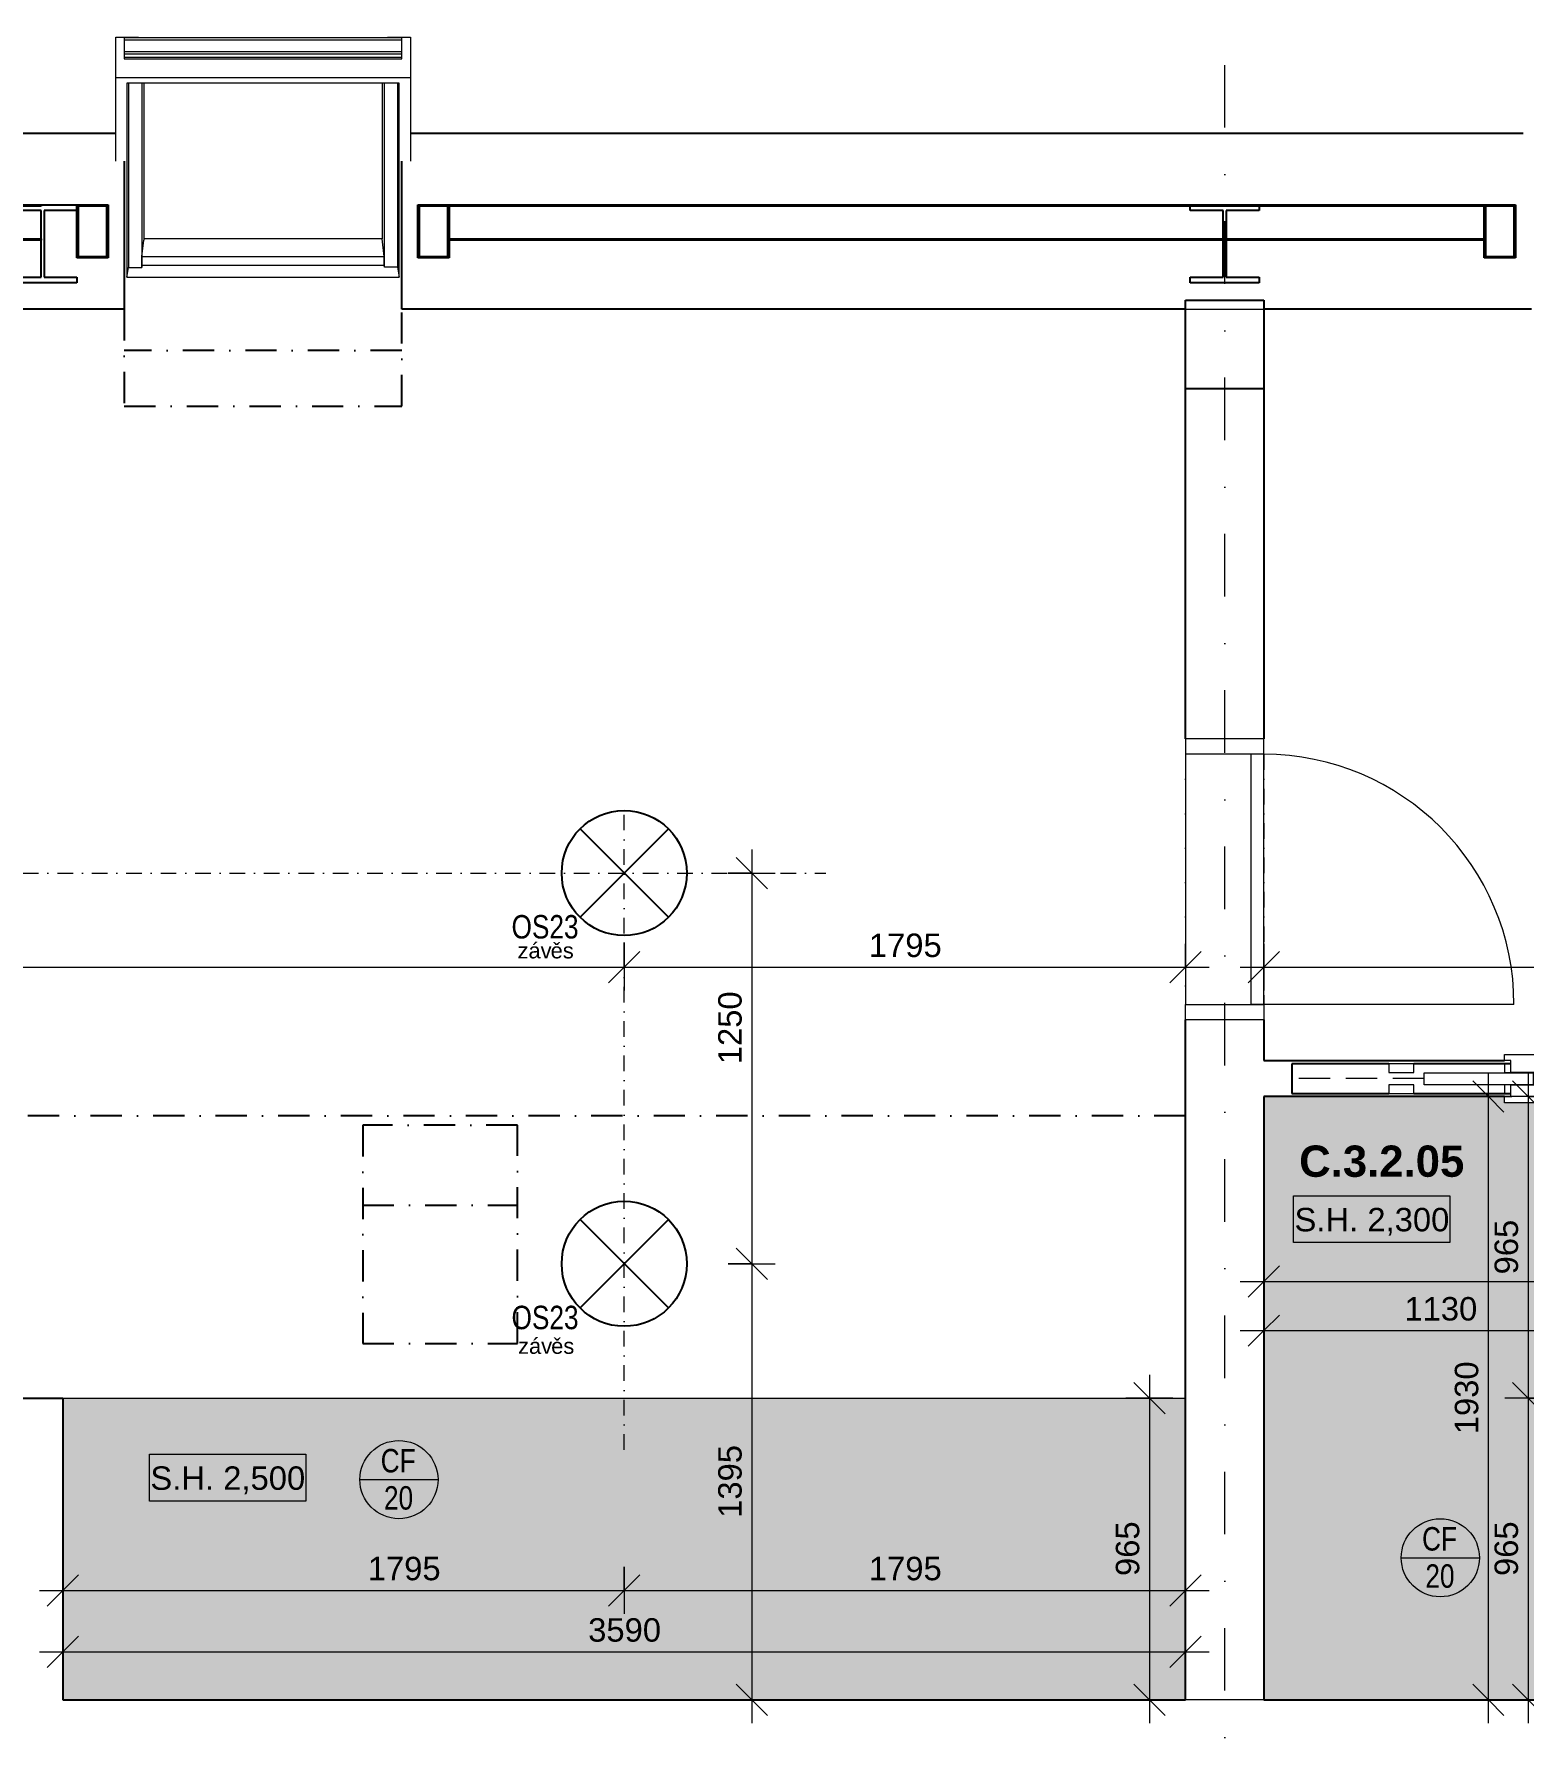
# Model space of a CAD drawing. Header units: millimetres. Extents: x -48393 to -1543, y -7799 to 13735.
# Drawn here: x -32542 to -27781, y 673 to 6103 of the extents above; entities that cross this region are included whole.
import ezdxf

# ---------------------------------------------------------------- set-up
doc = ezdxf.new("R2010")
doc.units = ezdxf.units.MM
for name, pattern in [('ABMV_DashDot_2_2mm-S0_6mm', [110, 50, -30, 0, -30]), ('HA_Dash_3mm-S1mm', [150, 100, -50]), ('HA_DashDot_10mm-S3mm', [500, 200, -150, 0, -150]), ('HA_DashDot_2_2mm-S0_6mm', [110, 50, -30, 0, -30]), ('HA_DashDot_4mm-S1mm', [200, 100, -50, 0, -50])]:
    doc.linetypes.add(name, pattern=pattern)
for name, color, linetype, lineweight in [('A-____-____-DIMS', 9, 'Continuous', 5), ('A-____-____-DIMS-50', 9, 'Continuous', 5), ('A-AREA-____-IDEN', 9, 'Continuous', 9), ('A-CLNG-____-IDEN', 9, 'Continuous', 9), ('A-CLNG-____-OTLN', 9, 'Continuous', 9), ('A-CLNG-____-PATT', 9, 'Continuous', 9), ('A-DETL-____-OTLN', 9, 'Continuous', 25), ('A-DOOR-____-MCUT', 9, 'HA_DashDot_2_2mm-S0_6mm', 9), ('A-DOOR-____-OTLN', 9, 'Continuous', 9), ('A-DOOR-FRAM-OTLN', 9, 'Continuous', 9), ('A-FLOR-____-MCUT', 9, 'Continuous', 25), ('A-FLOR-____-OTLN', 9, 'Continuous', 9), ('A-FLOR-____-OVHD', 9, 'HA_DashDot_4mm-S1mm', 25), ('A-GENM-____-HDLN', 9, 'HA_Dash_3mm-S1mm', 9), ('A-GENM-____-MCUT', 9, 'HA_Dash_3mm-S1mm', 25), ('A-GENM-____-OTLN', 9, 'Continuous', 9), ('A-GLAZ-____-OTLN', 9, 'Continuous', 5), ('A-ROOF-____-MCUT', 9, 'Continuous', 25), ('E-LITE-EQPM-IDEN', 9, 'Continuous', 9), ('E-LITE-EQPM-OTLN', 9, 'Continuous', 9), ('G-____-____-DIMS', 9, 'Continuous', 5), ('G-____-____-TEXT', 9, 'Continuous', 5), ('I-WALL-____-MCUT', 9, 'Continuous', 25), ('I-WALL-____-OTLN', 9, 'Continuous', 9), ('S-GRID-____-OTLN', 9, 'Continuous', 5)]:
    doc.layers.add(name, color=color, linetype=linetype, lineweight=lineweight)
doc.styles.add('Arial_1', font='arial.ttf', dxfattribs={"height": 75})
doc.styles.add('Arial_2', font='arial.ttf', dxfattribs={"width": 0.8, "height": 75})
doc.styles.add('Arial_3', font='arial.ttf', dxfattribs={"height": 50})
doc.styles.add('Arial_B', font='arialbd.ttf', dxfattribs={"height": 100})
doc.dimstyles.new('Inner_Dimensions', dxfattribs={"dimscale": 304.8, "dimtxt": 76.519455, "dimasz": 0.328084, "dimexe": 0.246063, "dimexo": 0.0625, "dimgap": 0.032808, "dimtad": 1, "dimdec": 0, "dimzin": 0, "dimdsep": 46, "dimtxsty": 'Arial_1', "dimblk1": 'OBLIQUE', "dimblk2": 'OBLIQUE', "dimsah": 1, "dimcen": 0.09, "dimdle": 0.246063, "dimazin": 0, "dimtfac": 1, "dimtdec": 4, "dimtix": 1, "dimtmove": 0, "dimatfit": 3, "dimfxl": 0.246063, "dimfxlon": 1, "dimtvp": 1, "dimtolj": 1, "dimtzin": 0, "dimlwd": 9, "dimlwe": 9, "dimarcsym": 2})
doc.dimstyles.new('Inner_Dimensions_1', dxfattribs={"dimscale": 304.8, "dimtxt": 76.519455, "dimasz": 0.328084, "dimexe": 0.246063, "dimexo": 0.0625, "dimgap": 0.032808, "dimtad": 1, "dimdec": 0, "dimzin": 0, "dimdsep": 46, "dimtxsty": 'Arial_1', "dimblk1": 'OBLIQUE', "dimblk2": 'OBLIQUE', "dimsah": 1, "dimcen": 0.09, "dimdle": 0.246063, "dimazin": 0, "dimtfac": 1, "dimtdec": 4, "dimtix": 1, "dimtmove": 2, "dimatfit": 3, "dimfxl": 0.246063, "dimfxlon": 1, "dimtvp": 1, "dimtolj": 1, "dimtzin": 0, "dimlwd": 9, "dimlwe": 9, "dimarcsym": 2})

# ---------------------------------------------------------------- blocks, each defined once
blk = doc.blocks.new('BD Libus_IFC_ifc-1-DPS_3NP-C')
at = {"layer": 'A-GENM-____-MCUT', "color": 7, "linetype": 'Continuous'}
for p, q in [((-33164.9, 5556.1), (-32519.7, 5556.1)), ((-32519.7, 5551.5), (-33164.9, 5551.5)), ((-32624.9, 5556), (-32404.9, 5556)), ((-32519.7, 5556.1), (-32519.7, 5551.5)), ((-32404.9, 5386.1), (-32404.9, 5556)), ((-32404.9, 5556), (-32304.9, 5556)), ((-32404.9, 5556), (-32404.9, 5537.9)), ((-32308.9, 5551.4), (-32400.9, 5551.4)), ((-32400.9, 5551.4), (-32400.9, 5390.6)), ((-32308.9, 5390.6), (-32308.9, 5551.4)), ((-32304.9, 5556), (-32304.9, 5386.1)), ((-31314.9, 5386.1), (-31314.9, 5556)), ((-31314.9, 5556), (-31214.9, 5556)), ((-31218.9, 5551.4), (-31310.9, 5551.4)), ((-31310.9, 5551.4), (-31310.9, 5390.6)), ((-31218.9, 5390.6), (-31218.9, 5551.4)), ((-31214.9, 5551.5), (-31214.9, 5556.1)), ((-31214.9, 5556.1), (-27904.9, 5556.1)), ((-31214.9, 5556), (-31214.9, 5386.1)), ((-27904.9, 5551.5), (-31214.9, 5551.5)), ((-28844.9, 5537.9), (-28844.9, 5556)), ((-28844.9, 5556), (-28624.9, 5556)), ((-28624.9, 5556), (-28624.9, 5537.9)), ((-27904.9, 5556.1), (-27904.9, 5551.5)), ((-27904.9, 5386.1), (-27904.9, 5556)), ((-27904.9, 5556), (-27804.9, 5556)), ((-27808.9, 5551.4), (-27900.9, 5551.4)), ((-27900.9, 5551.4), (-27900.9, 5390.6)), ((-27808.9, 5390.6), (-27808.9, 5551.4)), ((-27804.9, 5556), (-27804.9, 5386.1)), ((-32519.7, 5537.9), (-32624.9, 5537.9)), ((-32519.7, 5325), (-32519.7, 5537.9)), ((-32404.9, 5537.9), (-32510.2, 5537.9)), ((-32510.2, 5537.9), (-32510.2, 5325)), ((-28739.6, 5537.9), (-28844.9, 5537.9)), ((-28739.6, 5325), (-28739.6, 5537.9)), ((-28624.9, 5537.9), (-28730.1, 5537.9)), ((-28730.1, 5537.9), (-28730.1, 5325)), ((-33164.9, 5447.3), (-32519.7, 5447.3)), ((-32519.7, 5442.8), (-33164.9, 5442.8)), ((-32519.7, 5447.3), (-32519.7, 5442.8)), ((-31214.9, 5447.3), (-27904.9, 5447.3)), ((-31214.9, 5442.8), (-31214.9, 5447.3)), ((-27904.9, 5442.8), (-31214.9, 5442.8)), ((-27904.9, 5447.3), (-27904.9, 5442.8)), ((-32304.9, 5386.1), (-32404.9, 5386.1)), ((-32400.9, 5390.6), (-32308.9, 5390.6)), ((-31214.9, 5386.1), (-31314.9, 5386.1)), ((-31310.9, 5390.6), (-31218.9, 5390.6)), ((-27804.9, 5386.1), (-27904.9, 5386.1)), ((-27900.9, 5390.6), (-27808.9, 5390.6)), ((-32624.9, 5325), (-32519.7, 5325)), ((-32510.2, 5325), (-32404.9, 5325)), ((-32404.9, 5325), (-32404.9, 5306.9)), ((-28844.9, 5306.9), (-28844.9, 5325)), ((-28844.9, 5325), (-28739.6, 5325)), ((-28730.1, 5325), (-28624.9, 5325)), ((-28624.9, 5325), (-28624.9, 5306.9)), ((-32404.9, 5306.9), (-32624.9, 5306.9)), ((-28624.9, 5306.9), (-28844.9, 5306.9))]:
    blk.add_line(p, q, dxfattribs=at)
blk = doc.blocks.new('HA_DR_Single_Swing_Solid - In_BJ_800x2100-2040333-DPS_3NP-C')
at = {"layer": 'A-DOOR-____-MCUT'}
for p, q in [((-400, 125), (400, 125)), ((-400, -125), (400, -125))]:
    blk.add_line(p, q, dxfattribs=at)
at = {"layer": 'A-DOOR-____-OTLN', "lineweight": 5}
blk.add_line((400, 925), (400, 125), dxfattribs=at)
at = {"layer": 'A-DOOR-____-OTLN'}
for p, q in [((400, 125), (-400, 125)), ((-400, 125), (-400, 85)), ((400, 125), (400, 85)), ((400, 85), (-400, 85))]:
    blk.add_line(p, q, dxfattribs=at)
at = {"layer": 'A-DOOR-____-OTLN', "lineweight": 5}
blk.add_arc((400, 125), 800, 90, 180, dxfattribs=at)
at = {"layer": 'A-DOOR-FRAM-OTLN'}
for p, q in [((-450, 125), (-450, -125)), ((-400, 125), (-450, 125)), ((-400, 125), (-400, -125)), ((400, -125), (400, 125)), ((400, 125), (450, 125)), ((450, 125), (450, -125)), ((-450, -125), (-400, -125)), ((-400, -125), (400, -125)), ((450, -125), (400, -125))]:
    blk.add_line(p, q, dxfattribs=at)
blk = doc.blocks.new('HA_DR_Single_SlidingToPocket_Solid - In_BJ_700x2100-2021921-DPS_3NP-C')
at = {"layer": 'A-DOOR-____-MCUT', "linetype": 'Continuous', "lineweight": 5}
for p, q in [((100, 177.5), (7.6, 230.8)), ((100, 177.5), (-100, 177.5)), ((-20, 20), (720, 20)), ((-20, -18.6), (-20, 20)), ((720, 20), (720, -18.6)), ((720, -18.6), (-20, -18.6))]:
    blk.add_line(p, q, dxfattribs=at)
at = {"layer": 'A-DOOR-____-MCUT'}
for p, q in [((-350, 77.5), (350, 77.5)), ((-350, -77.5), (350, -77.5))]:
    blk.add_line(p, q, dxfattribs=at)
at = {"layer": 'A-DOOR-____-OTLN'}
for p, q in [((370, 20), (-370, 20)), ((-370, 20), (-370, -20)), ((370, 20), (370, -20)), ((370, -20), (-370, -20))]:
    blk.add_line(p, q, dxfattribs=at)
at = {"layer": 'A-DOOR-FRAM-OTLN'}
for p, q in [((-462.5, 57.5), (-462.5, 77.5)), ((-462.5, 77.5), (-350, 77.5)), ((-442.5, 57.5), (-462.5, 57.5)), ((-442.5, 57.5), (-442.5, -57.5)), ((-350, 77.5), (-350, 20)), ((350, 77.5), (-350, 77.5)), ((350, 20), (350, 77.5)), ((350, 77.5), (462.5, 77.5)), ((462.5, 57.5), (442.5, 57.5)), ((442.5, 57.5), (442.5, 20)), ((462.5, 77.5), (462.5, 57.5)), ((-350, 20), (-370, 20)), ((-370, 20), (-370, -20)), ((442.5, 20), (350, 20)), ((462.5, 20), (462.5, 47.5)), ((752.5, 47.5), (752.5, 20)), ((832.5, 47.5), (752.5, 47.5)), ((752.5, 20), (832.5, 20)), ((832.5, 20), (832.5, 47.5)), ((-370, -20), (-350, -20)), ((-350, -20), (-350, -77.5)), ((350, -77.5), (350, -20)), ((350, -20), (442.5, -20)), ((462.5, -20), (442.5, -20)), ((442.5, -20), (442.5, -57.5)), ((462.5, -20), (462.5, -18.6)), ((462.5, -47.5), (462.5, -20)), ((752.5, -20), (752.5, -47.5)), ((832.5, -20), (752.5, -20)), ((752.5, -47.5), (832.5, -47.5)), ((832.5, -47.5), (832.5, -20)), ((-462.5, -57.5), (-442.5, -57.5)), ((-462.5, -77.5), (-462.5, -57.5)), ((-350, -77.5), (-462.5, -77.5)), ((-350, -77.5), (350, -77.5)), ((462.5, -77.5), (350, -77.5)), ((442.5, -57.5), (462.5, -57.5)), ((462.5, -57.5), (462.5, -77.5))]:
    blk.add_line(p, q, dxfattribs=at)
blk = doc.blocks.new('HA_LF_GenericSymbol - OS23_pokoje-1614891-DPS_3NP-C')
at = {"layer": 'E-LITE-EQPM-OTLN', "color": 11, "lineweight": 25}
for p, q in [((141.4, 141.4), (-141.4, -141.4)), ((-141.4, 141.4), (141.4, -141.4))]:
    blk.add_line(p, q, dxfattribs=at)
blk.add_circle((0, 0), 200, dxfattribs=at)
blk = doc.blocks.new('Roof-Windows_VELUX_GLL_1061 - PK08-1786320-DPS_3NP-C')
at = {"layer": 'A-GLAZ-____-OTLN'}
for p, q in [((-39680.9, 5962.8), (-39680.9, 6092.4)), ((-39680.9, 6092.4), (-39608.3, 6092.4)), ((-39653.6, 6091), (-38766.2, 6091)), ((-39653.6, 6091), (-39653.6, 6085.6)), ((-39653.6, 6085.6), (-39653.6, 6084)), ((-39653.6, 6084), (-39653.6, 6046.2)), ((-39653.6, 6084), (-38766.2, 6084)), ((-39608.3, 6092.4), (-39608.3, 6090.9)), ((-38811.8, 6092.4), (-38738.9, 6092.4)), ((-38811.8, 6090.9), (-38811.8, 6092.4)), ((-38766.2, 6085.6), (-38766.2, 6091)), ((-38766.2, 6084), (-38766.2, 6085.6)), ((-38766.2, 6046.2), (-38766.2, 6084)), ((-38738.9, 6092.4), (-38738.9, 5962.8)), ((-39653.6, 6046.2), (-39653.6, 6039)), ((-39653.6, 6046.2), (-38766.2, 6046.2)), ((-39653.6, 6039), (-39653.6, 6029.1)), ((-39653.6, 6039), (-38766.2, 6039)), ((-39653.6, 6029.1), (-39653.6, 6023.1)), ((-39653.6, 6029.1), (-38766.2, 6029.1)), ((-38766.2, 6039), (-38766.2, 6046.2)), ((-38766.2, 6029.1), (-38766.2, 6039)), ((-38766.2, 6023.1), (-38766.2, 6029.1)), ((-39653.6, 6023.1), (-38766.2, 6023.1)), ((-38738.9, 5962.8), (-39680.9, 5962.8)), ((-39680.9, 5695.6), (-39680.9, 5962.8)), ((-38774.9, 5945.6), (-39645.2, 5945.6)), ((-39645.2, 5945.6), (-39645.2, 5324.4)), ((-39639.6, 5945.6), (-39639.6, 5356.1)), ((-39597.9, 5945.6), (-39597.9, 5356.1)), ((-39591.3, 5945.6), (-39591.3, 5442.6)), ((-38828.9, 5945.6), (-38828.9, 5446.9)), ((-38821.9, 5356.7), (-38821.9, 5945.6)), ((-38780.3, 5945.7), (-38780.3, 5356.7)), ((-38774.9, 5324.4), (-38774.9, 5945.6)), ((-38738.9, 5962.8), (-38738.9, 5695.6)), ((-39597.1, 5390.7), (-39591.3, 5442.6)), ((-38828.9, 5446.9), (-39591.3, 5446.9)), ((-38822.6, 5390.7), (-38828.9, 5446.9)), ((-39597.1, 5390.7), (-38822.6, 5390.7)), ((-39597.1, 5362.4), (-39597.1, 5390.7)), ((-38822.6, 5362.4), (-38822.6, 5390.7)), ((-39645.2, 5324.4), (-39639.6, 5356.1)), ((-39645.2, 5324.4), (-38774.9, 5324.4)), ((-39639.6, 5356.1), (-39597.9, 5356.1)), ((-39597.9, 5356.1), (-39597.1, 5362.4)), ((-38822.6, 5362.4), (-39597.1, 5362.4)), ((-38821.9, 5356.7), (-38822.6, 5362.4)), ((-38780.3, 5356.7), (-38821.9, 5356.7)), ((-38780.3, 5356.7), (-38774.9, 5324.4))]:
    blk.add_line(p, q, dxfattribs=at)
blk = doc.blocks.new('TB_Porotherm KP11_5_1750mm - TB_Porotherm KP11_5_1750mm-V4-DPS_3NP-C')
at = {"layer": 'A-GENM-____-HDLN'}
blk.add_line((337.5, 0), (760, 0), dxfattribs=at)
blk = doc.blocks.new('VĚNEC OSA C2 - VĚNEC OSA C2-2082232-DPS_3NP-C')
at = {"layer": 'A-FLOR-____-MCUT'}
for p, q in [((-28859.9, 4967.6), (-28859.9, 5250.8)), ((-28859.9, 5250.8), (-28609.9, 5250.8)), ((-28609.9, 5250.8), (-28609.9, 4967.6)), ((-28609.9, 4967.6), (-28859.9, 4967.6))]:
    blk.add_line(p, q, dxfattribs=at)
blk = doc.blocks.new('DIMBLOCK32-DPS_3NP-C')
at = {"layer": 'A-____-____-DIMS-50', "lineweight": 9, "transparency": 16777216}
for p, q in [((-27764.6, 2778.2), (-27764.6, 1738.2)), ((-27764.6, 2703.2), (-27814.6, 2753.2)), ((-27689.6, 2703.2), (-27839.6, 2703.2)), ((-27764.6, 2703.2), (-27714.6, 2653.2)), ((-27764.6, 2703.2), (-27689.6, 2703.2)), ((-27689.6, 1738.2), (-27839.6, 1738.2)), ((-27764.6, 1738.2), (-27814.6, 1788.2)), ((-27764.6, 1738.2), (-27714.6, 1688.2)), ((-27764.6, 1738.2), (-27689.6, 1738.2))]:
    blk.add_line(p, q, dxfattribs=at)
at = {"layer": 'A-____-____-DIMS-50', "color": 0, "lineweight": 9, "transparency": 16777216, "insert": (-27872, 2134.2), "char_height": 75, "width": 207.662, "attachment_point": 1, "rotation": 90, "line_spacing_factor": 0.941778, "style": 'Arial_1'}
blk.add_mtext('965', dxfattribs=at)
blk = doc.blocks.new('_Oblique')
at = {"color": 0, "linetype": 'ByBlock', "lineweight": -2}
blk.add_line((-0.5, -0.5), (0.5, 0.5), dxfattribs=at)
blk = doc.blocks.new('DIMBLOCK33-DPS_3NP-C')
at = {"layer": 'A-____-____-DIMS-50', "lineweight": 9, "transparency": 16777216}
for p, q in [((-27689.6, 1738.2), (-27839.6, 1738.2)), ((-27764.6, 1738.2), (-27814.6, 1788.2)), ((-27764.6, 1738.2), (-27764.6, 698.2)), ((-27764.6, 1738.2), (-27714.6, 1688.2)), ((-27764.6, 1738.2), (-27689.6, 1738.2)), ((-27764.6, 773.2), (-27814.6, 823.2)), ((-27689.6, 773.2), (-27839.6, 773.2)), ((-27764.6, 773.2), (-27714.6, 723.2)), ((-27764.6, 773.2), (-27689.6, 773.2))]:
    blk.add_line(p, q, dxfattribs=at)
at = {"layer": 'A-____-____-DIMS-50', "color": 0, "lineweight": 9, "transparency": 16777216, "insert": (-27872, 1169.2), "char_height": 75, "width": 207.662, "attachment_point": 1, "rotation": 90, "line_spacing_factor": 0.941778, "style": 'Arial_1'}
blk.add_mtext('965', dxfattribs=at)
blk = doc.blocks.new('DIMBLOCK36-DPS_3NP-C')
at = {"layer": 'A-____-____-DIMS-50', "lineweight": 9, "transparency": 16777216}
for p, q in [((-28609.9, 2029.3), (-28609.9, 1879.3)), ((-28609.9, 1954.3), (-28609.9, 2029.3)), ((-27479.9, 1879.3), (-27479.9, 2029.3)), ((-28609.9, 1954.3), (-28559.9, 2004.3)), ((-27479.9, 1954.3), (-27429.9, 2004.3)), ((-28684.9, 1954.3), (-27479.9, 1954.3)), ((-28609.9, 1954.3), (-28659.9, 1904.3)), ((-27479.9, 1954.3), (-27529.9, 1904.3)), ((-27479.9, 1954.3), (-27479.9, 1879.3))]:
    blk.add_line(p, q, dxfattribs=at)
at = {"layer": 'A-____-____-DIMS-50', "color": 0, "lineweight": 9, "transparency": 16777216, "insert": (-28160.3, 2061.7), "char_height": 75, "width": 276.883, "attachment_point": 1, "line_spacing_factor": 0.941778, "style": 'Arial_1'}
blk.add_mtext('1130', dxfattribs=at)
blk = doc.blocks.new('DIMBLOCK43-DPS_3NP-C')
at = {"layer": 'A-____-____-DIMS-50', "lineweight": 9, "transparency": 16777216}
for p, q in [((-34909.9, 3192.2), (-34909.9, 3042.2)), ((-34909.9, 3117.2), (-34909.9, 3192.2)), ((-34909.9, 3117.2), (-34859.9, 3167.2)), ((-30654.9, 3192.2), (-30654.9, 3042.2)), ((-30654.9, 3117.2), (-30654.9, 3192.2)), ((-30654.9, 3117.2), (-30604.9, 3167.2)), ((-34909.9, 3117.2), (-34959.9, 3067.2)), ((-34909.9, 3117.2), (-30654.9, 3117.2)), ((-30654.9, 3117.2), (-30704.9, 3067.2))]:
    blk.add_line(p, q, dxfattribs=at)
at = {"layer": 'A-____-____-DIMS-50', "color": 0, "lineweight": 9, "transparency": 16777216, "insert": (-32897.8, 3224.6), "char_height": 75, "width": 276.883, "attachment_point": 1, "line_spacing_factor": 0.941778, "style": 'Arial_1'}
blk.add_mtext('4255', dxfattribs=at)
blk = doc.blocks.new('DIMBLOCK44-DPS_3NP-C')
at = {"layer": 'A-____-____-DIMS-50', "lineweight": 9, "transparency": 16777216}
for p, q in [((-30654.9, 3192.2), (-30654.9, 3042.2)), ((-30654.9, 3117.2), (-30654.9, 3192.2)), ((-30654.9, 3117.2), (-30604.9, 3167.2)), ((-28859.9, 3192.2), (-28859.9, 3042.2)), ((-28859.9, 3117.2), (-28859.9, 3192.2)), ((-28859.9, 3117.2), (-28809.9, 3167.2)), ((-30654.9, 3117.2), (-30704.9, 3067.2)), ((-30654.9, 3117.2), (-28784.9, 3117.2)), ((-28859.9, 3117.2), (-28909.9, 3067.2))]:
    blk.add_line(p, q, dxfattribs=at)
at = {"layer": 'A-____-____-DIMS-50', "color": 0, "lineweight": 9, "transparency": 16777216, "insert": (-29872.8, 3224.6), "char_height": 75, "width": 276.883, "attachment_point": 1, "line_spacing_factor": 0.941778, "style": 'Arial_1'}
blk.add_mtext('1795', dxfattribs=at)
blk = doc.blocks.new('DIMBLOCK45-DPS_3NP-C')
at = {"layer": 'A-____-____-DIMS-50', "lineweight": 9, "transparency": 16777216}
for p, q in [((-28609.9, 3192.2), (-28609.9, 3042.2)), ((-28609.9, 3117.2), (-28609.9, 3192.2)), ((-28609.9, 3117.2), (-28559.9, 3167.2)), ((-26014.9, 3192.2), (-26014.9, 3042.2)), ((-26014.9, 3117.2), (-26014.9, 3192.2)), ((-26014.9, 3117.2), (-25964.9, 3167.2)), ((-28684.9, 3117.2), (-26014.9, 3117.2)), ((-28609.9, 3117.2), (-28659.9, 3067.2)), ((-26014.9, 3117.2), (-26064.9, 3067.2))]:
    blk.add_line(p, q, dxfattribs=at)
at = {"layer": 'A-____-____-DIMS-50', "color": 0, "lineweight": 9, "transparency": 16777216, "insert": (-27427.8, 3224.6), "char_height": 75, "width": 276.883, "attachment_point": 1, "line_spacing_factor": 0.941778, "style": 'Arial_1'}
blk.add_mtext('2595', dxfattribs=at)
blk = doc.blocks.new('DIMBLOCK57-DPS_3NP-C')
at = {"layer": 'A-____-____-DIMS-50', "lineweight": 9, "transparency": 16777216}
for p, q in [((-32449.9, 1198.3), (-32449.9, 1048.3)), ((-32449.9, 1123.3), (-32449.9, 1198.3)), ((-30654.9, 1198.3), (-30654.9, 1048.3)), ((-30654.9, 1123.3), (-30654.9, 1198.3)), ((-32449.9, 1123.3), (-32399.9, 1173.3)), ((-30654.9, 1123.3), (-30604.9, 1173.3)), ((-32524.9, 1123.3), (-30654.9, 1123.3)), ((-32449.9, 1123.3), (-32499.9, 1073.3)), ((-30654.9, 1123.3), (-30704.9, 1073.3))]:
    blk.add_line(p, q, dxfattribs=at)
at = {"layer": 'A-____-____-DIMS-50', "color": 0, "lineweight": 9, "transparency": 16777216, "insert": (-31475.1, 1230.7), "char_height": 75, "width": 276.883, "attachment_point": 1, "line_spacing_factor": 0.941778, "style": 'Arial_1'}
blk.add_mtext('1795', dxfattribs=at)
blk = doc.blocks.new('DIMBLOCK58-DPS_3NP-C')
at = {"layer": 'A-____-____-DIMS-50', "lineweight": 9, "transparency": 16777216}
for p, q in [((-30654.9, 1198.3), (-30654.9, 1048.3)), ((-30654.9, 1123.3), (-30654.9, 1198.3)), ((-28859.9, 1198.3), (-28859.9, 1048.3)), ((-28859.9, 1123.3), (-28859.9, 1198.3)), ((-30654.9, 1123.3), (-30604.9, 1173.3)), ((-28859.9, 1123.3), (-28809.9, 1173.3)), ((-30654.9, 1123.3), (-30704.9, 1073.3)), ((-30654.9, 1123.3), (-28784.9, 1123.3)), ((-28859.9, 1123.3), (-28909.9, 1073.3))]:
    blk.add_line(p, q, dxfattribs=at)
at = {"layer": 'A-____-____-DIMS-50', "color": 0, "lineweight": 9, "transparency": 16777216, "insert": (-29872.8, 1230.7), "char_height": 75, "width": 276.883, "attachment_point": 1, "line_spacing_factor": 0.941778, "style": 'Arial_1'}
blk.add_mtext('1795', dxfattribs=at)
blk = doc.blocks.new('DIMBLOCK59-DPS_3NP-C')
at = {"layer": 'A-____-____-DIMS-50', "lineweight": 9, "transparency": 16777216}
for p, q in [((-30247.1, 3493.2), (-30247.1, 2168.2)), ((-30247.1, 3418.2), (-30297.1, 3468.2)), ((-30322.1, 3418.2), (-30172.1, 3418.2)), ((-30247.1, 3418.2), (-30322.1, 3418.2)), ((-30247.1, 3418.2), (-30197.1, 3368.2)), ((-30247.1, 2168.2), (-30297.1, 2218.2)), ((-30322.1, 2168.2), (-30172.1, 2168.2)), ((-30247.1, 2168.2), (-30322.1, 2168.2)), ((-30247.1, 2168.2), (-30197.1, 2118.2))]:
    blk.add_line(p, q, dxfattribs=at)
at = {"layer": 'A-____-____-DIMS-50', "color": 0, "lineweight": 9, "transparency": 16777216, "insert": (-30354.5, 2806.6), "char_height": 75, "width": 276.883, "attachment_point": 1, "rotation": 90, "line_spacing_factor": 0.941778, "style": 'Arial_1'}
blk.add_mtext('1250', dxfattribs=at)
blk = doc.blocks.new('DIMBLOCK60-DPS_3NP-C')
at = {"layer": 'A-____-____-DIMS-50', "lineweight": 9, "transparency": 16777216}
for p, q in [((-30247.1, 2168.2), (-30297.1, 2218.2)), ((-30322.1, 2168.2), (-30172.1, 2168.2)), ((-30247.1, 2168.2), (-30322.1, 2168.2)), ((-30247.1, 2168.2), (-30247.1, 698.2)), ((-30247.1, 2168.2), (-30197.1, 2118.2)), ((-30247.1, 773.2), (-30297.1, 823.2)), ((-30172.1, 773.2), (-30322.1, 773.2)), ((-30247.1, 773.2), (-30197.1, 723.2)), ((-30247.1, 773.2), (-30172.1, 773.2))]:
    blk.add_line(p, q, dxfattribs=at)
at = {"layer": 'A-____-____-DIMS-50', "color": 0, "lineweight": 9, "transparency": 16777216, "insert": (-30354.5, 1355.3), "char_height": 75, "width": 276.883, "attachment_point": 1, "rotation": 90, "line_spacing_factor": 0.941778, "style": 'Arial_1'}
blk.add_mtext('1395', dxfattribs=at)
blk = doc.blocks.new('Spot Elevations - Generic-448778-DPS_3NP-C')
at = {"layer": 'G-____-____-DIMS', "lineweight": 9}
for p, q in [((-5, 0), (-5, 3)), ((-5, 3), (5, 3)), ((5, 3), (5, 0)), ((5, 0), (-5, 0))]:
    blk.add_line(p, q, dxfattribs=at)
blk = doc.blocks.new('HA_Tag_Ceiling - Group _ Type Mark-1700485-DPS_3NP-C')
at = {"layer": 'A-CLNG-____-IDEN'}
blk.add_line((-2.5, 0), (2.5, 0), dxfattribs=at)
blk.add_circle((0, 0), 2.5, dxfattribs=at)
blk = doc.blocks.new('DIMBLOCK110-DPS_3NP-C')
at = {"layer": 'A-____-____-DIMS-50', "lineweight": 9, "transparency": 16777216}
for p, q in [((-28609.9, 2186.3), (-28609.9, 2036.3)), ((-28609.9, 2111.3), (-28609.9, 2186.3)), ((-26359.9, 2186.3), (-26359.9, 2036.3)), ((-26359.9, 2111.3), (-26359.9, 2186.3)), ((-28609.9, 2111.3), (-28559.9, 2161.3)), ((-26359.9, 2111.3), (-26309.9, 2161.3)), ((-28684.9, 2111.3), (-26284.9, 2111.3)), ((-28609.9, 2111.3), (-28659.9, 2061.3)), ((-26359.9, 2111.3), (-26409.9, 2061.3))]:
    blk.add_line(p, q, dxfattribs=at)
at = {"layer": 'A-____-____-DIMS-50', "color": 0, "lineweight": 9, "transparency": 16777216, "insert": (-27600.3, 2218.7), "char_height": 75, "width": 276.883, "attachment_point": 1, "line_spacing_factor": 0.941778, "style": 'Arial_1'}
blk.add_mtext('2250', dxfattribs=at)
blk = doc.blocks.new('DIMBLOCK111-DPS_3NP-C')
at = {"layer": 'A-____-____-DIMS-50', "lineweight": 9, "transparency": 16777216}
for p, q in [((-27891.8, 698.2), (-27891.8, 2778.2)), ((-27891.8, 2703.2), (-27941.8, 2753.2)), ((-27966.8, 2703.2), (-27816.8, 2703.2)), ((-27891.8, 2703.2), (-27966.8, 2703.2)), ((-27891.8, 2703.2), (-27841.8, 2653.2)), ((-27891.8, 773.2), (-27941.8, 823.2)), ((-27966.8, 773.2), (-27816.8, 773.2)), ((-27891.8, 773.2), (-27966.8, 773.2)), ((-27891.8, 773.2), (-27841.8, 723.2))]:
    blk.add_line(p, q, dxfattribs=at)
at = {"layer": 'A-____-____-DIMS-50', "color": 0, "lineweight": 9, "transparency": 16777216, "insert": (-27999.1, 1622.8), "char_height": 75, "width": 276.883, "attachment_point": 1, "rotation": 90, "line_spacing_factor": 0.941778, "style": 'Arial_1'}
blk.add_mtext('1930', dxfattribs=at)
blk = doc.blocks.new('DIMBLOCK131-DPS_3NP-C')
at = {"layer": 'A-____-____-DIMS-50', "lineweight": 9, "transparency": 16777216}
for p, q in [((-32449.9, 1001.8), (-32449.9, 851.8)), ((-32449.9, 926.8), (-32449.9, 1001.8)), ((-28859.9, 1001.8), (-28859.9, 851.8)), ((-28859.9, 926.8), (-28859.9, 1001.8)), ((-32524.9, 926.8), (-28784.9, 926.8)), ((-32449.9, 926.8), (-32499.9, 876.8)), ((-32449.9, 926.8), (-32399.9, 976.8)), ((-28859.9, 926.8), (-28909.9, 876.8)), ((-28859.9, 926.8), (-28809.9, 976.8))]:
    blk.add_line(p, q, dxfattribs=at)
at = {"layer": 'A-____-____-DIMS-50', "color": 0, "lineweight": 9, "transparency": 16777216, "insert": (-30770.3, 1034.2), "char_height": 75, "width": 276.883, "attachment_point": 1, "line_spacing_factor": 0.941778, "style": 'Arial_1'}
blk.add_mtext('3590', dxfattribs=at)
blk = doc.blocks.new('DIMBLOCK132-DPS_3NP-C')
at = {"layer": 'A-____-____-DIMS-50', "lineweight": 9, "transparency": 16777216}
for p, q in [((-28975.7, 1813.2), (-28975.7, 698.2)), ((-28900.7, 1738.2), (-29050.7, 1738.2)), ((-28975.7, 1738.2), (-29025.7, 1788.2)), ((-28975.7, 1738.2), (-28925.7, 1688.2)), ((-28975.7, 1738.2), (-28900.7, 1738.2)), ((-28975.7, 773.2), (-29025.7, 823.2)), ((-28900.7, 773.2), (-29050.7, 773.2)), ((-28975.7, 773.2), (-28925.7, 723.2)), ((-28975.7, 773.2), (-28900.7, 773.2))]:
    blk.add_line(p, q, dxfattribs=at)
at = {"layer": 'A-____-____-DIMS-50', "color": 0, "lineweight": 9, "transparency": 16777216, "insert": (-29083.1, 1169.2), "char_height": 75, "width": 207.662, "attachment_point": 1, "rotation": 90, "line_spacing_factor": 0.941778, "style": 'Arial_1'}
blk.add_mtext('965', dxfattribs=at)

msp = doc.modelspace()

# ---------------------------------------------------------------- hatches: boundary and pattern name
at = {"layer": 'A-CLNG-____-PATT', "lineweight": 5}
for points in [[(-26359.9, 773.2), (-26359.9, 2703.2), (-26914.9, 2703), (-26914.9, 2683.2), (-27839.9, 2683.2), (-27839.9, 2703.2), (-28609.9, 2703.2), (-28609.9, 773.2), (-27172.5, 773.2)], [(-28859.9, 773.2), (-28859.9, 1738.2), (-32449.9, 1738.2), (-32449.9, 773.2), (-29759.9, 773.2)]]:
    msp.add_hatch(color=256, dxfattribs=at).paths.add_polyline_path(points)

# ---------------------------------------------------------------- linework, layer by layer
at = {"layer": 'A-CLNG-____-OTLN'}
msp.add_line((-32449.9, 1738.2), (-28859.9, 1738.2), dxfattribs=at)
at = {"layer": 'A-DETL-____-OTLN', "linetype": 'ABMV_DashDot_2_2mm-S0_6mm', "lineweight": 5}
for p, q in [((-30654.9, 1573.2), (-30654.9, 3618.2)), ((-35109.9, 3418.2), (-30009.9, 3418.2))]:
    msp.add_line(p, q, dxfattribs=at)
at = {"layer": 'A-FLOR-____-OVHD'}
for p, q in [((-32253.6, 5221.9), (-32253.6, 4912)), ((-31366.2, 4912), (-31366.2, 5221.9)), ((-31366.2, 5090.2), (-32253.6, 5090.2)), ((-32253.6, 4912), (-31366.2, 4912)), ((-28859.9, 2641.3), (-36709.9, 2641.3)), ((-31491.3, 2611.5), (-31491.3, 1913.6)), ((-30995.9, 2611.5), (-31491.3, 2611.5)), ((-30995.9, 1913.6), (-30995.9, 2611.5)), ((-31491.3, 2355.3), (-30995.9, 2355.3)), ((-31491.3, 1913.6), (-30995.9, 1913.6))]:
    msp.add_line(p, q, dxfattribs=at)
at = {"layer": 'A-ROOF-____-MCUT'}
for p, q in [((-33302.4, 5785.4), (-32280.9, 5785.4)), ((-31338.9, 5785.4), (-27780.9, 5785.4)), ((-32253.6, 5695.6), (-32253.6, 5221.9)), ((-31366.2, 5221.9), (-31366.2, 5695.6)), ((-32253.6, 5221.9), (-32809.9, 5221.9)), ((-28859.9, 5221.9), (-31366.2, 5221.9)), ((-27753.6, 5221.9), (-28609.9, 5221.9))]:
    msp.add_line(p, q, dxfattribs=at)
at = {"layer": 'I-WALL-____-MCUT'}
for p, q in [((-28859.9, 3848.2), (-28859.9, 5221.9)), ((-28609.9, 5221.9), (-28609.9, 3848.2)), ((-28859.9, 773.2), (-28859.9, 2948.2)), ((-28609.9, 2948.2), (-28609.9, 2818.2)), ((-28609.9, 2818.2), (-27839.9, 2818.2)), ((-28209.9, 2808.2), (-28519.9, 2808.2)), ((-28519.9, 2808.2), (-28519.9, 2713.2)), ((-27819.9, 2808.2), (-28129.9, 2808.2)), ((-28609.9, 2703.2), (-28609.9, 773.2)), ((-27839.9, 2703.2), (-28609.9, 2703.2)), ((-28519.9, 2713.2), (-28209.9, 2713.2)), ((-28129.9, 2713.2), (-27819.9, 2713.2)), ((-32899.9, 1738.2), (-32449.9, 1738.2)), ((-32449.9, 1738.2), (-32449.9, 773.2)), ((-32449.9, 773.2), (-28859.9, 773.2)), ((-28609.9, 773.2), (-26359.9, 773.2))]:
    msp.add_line(p, q, dxfattribs=at)
at = {"layer": 'I-WALL-____-OTLN'}
for p, q in [((-28859.9, 5221.9), (-28609.9, 5221.9)), ((-28609.9, 773.2), (-28859.9, 773.2))]:
    msp.add_line(p, q, dxfattribs=at)
at = {"layer": 'S-GRID-____-OTLN', "linetype": 'HA_DashDot_10mm-S3mm', "lineweight": 9}
msp.add_line((-28734.9, -6198.9), (-28734.9, 12134.7), dxfattribs=at)

# ---------------------------------------------------------------- block references
at = {"lineweight": 5}
msp.add_blockref('BD Libus_IFC_ifc-1-DPS_3NP-C', (0, 0), dxfattribs=at)
at = {"layer": 'A-CLNG-____-IDEN', "xscale": 49.99999999999998, "yscale": 49.99999999999998, "zscale": 49.99999999999998}
for p in [(-31375.3, 1477.6), (-28045.4, 1227.6)]:
    msp.add_blockref('HA_Tag_Ceiling - Group _ Type Mark-1700485-DPS_3NP-C', p, dxfattribs=at)
at = {"layer": 'A-DOOR-____-OTLN'}
for name, p, rotation in [('HA_DR_Single_Swing_Solid - In_BJ_800x2100-2040333-DPS_3NP-C', (-28734.9, 3398.2), 269.9999999999997), ('HA_DR_Single_SlidingToPocket_Solid - In_BJ_700x2100-2021921-DPS_3NP-C', (-27377.4, 2760.7), 180)]:
    msp.add_blockref(name, p, dxfattribs=dict(at, rotation=rotation))
at = {"layer": 'A-FLOR-____-OTLN'}
msp.add_blockref('VĚNEC OSA C2 - VĚNEC OSA C2-2082232-DPS_3NP-C', (0, 0), dxfattribs=at)
at = {"layer": 'A-GENM-____-OTLN', "rotation": 180}
msp.add_blockref('TB_Porotherm KP11_5_1750mm - TB_Porotherm KP11_5_1750mm-V4-DPS_3NP-C', (-27759.9, 2760.7), dxfattribs=at)
at = {"layer": 'A-GLAZ-____-OTLN'}
msp.add_blockref('Roof-Windows_VELUX_GLL_1061 - PK08-1786320-DPS_3NP-C', (7400, 0), dxfattribs=at)
at = {"layer": 'E-LITE-EQPM-OTLN', "color": 11, "lineweight": 25}
for p in [(-30654.9, 3418.2), (-30654.9, 2168.2)]:
    msp.add_blockref('HA_LF_GenericSymbol - OS23_pokoje-1614891-DPS_3NP-C', p, dxfattribs=at)
at = {"layer": 'G-____-____-DIMS', "lineweight": 9, "xscale": 49.99999999999998, "yscale": 49.99999999999998, "zscale": 49.99999999999998}
for p in [(-28264.8, 2236.1), (-31923.4, 1409.1)]:
    msp.add_blockref('Spot Elevations - Generic-448778-DPS_3NP-C', p, dxfattribs=at)

# ---------------------------------------------------------------- texts
at = {"layer": 'A-AREA-____-IDEN', "lineweight": 5, "insert": (-28496.8, 2546.5), "char_height": 100, "width": 653.375, "attachment_point": 1, "style": 'Arial_B'}
msp.add_mtext('C.3.2.05', dxfattribs=at)
at = {"layer": 'A-CLNG-____-IDEN', "lineweight": 5, "char_height": 75, "attachment_point": 1, "style": 'Arial_2'}
for s, insert, width in [('CF', (-31433.7, 1575.7), 137.89), ('20', (-31423.2, 1456.7), 115.443), ('CF', (-28103.8, 1325.7), 137.89), ('20', (-28093.2, 1206.7), 115.443)]:
    msp.add_mtext(s, dxfattribs=dict(at, insert=insert, width=width))
at = {"layer": 'E-LITE-EQPM-IDEN', "lineweight": 5, "char_height": 75, "width": 262.953, "attachment_point": 1, "style": 'Arial_2'}
for insert in [(-31015.3, 3283.9), (-31015.3, 2033.9)]:
    msp.add_mtext('OS23', dxfattribs=dict(at, insert=insert))
at = {"layer": 'G-____-____-DIMS', "lineweight": 9, "char_height": 75, "width": 592.246, "attachment_point": 1, "line_spacing_factor": 0.941778, "style": 'Arial_1'}
for s, insert in [('S.H. 2,300', (-28511.6, 2347)), ('S.H. 2,500', (-32170.1, 1520))]:
    msp.add_mtext(s, dxfattribs=dict(at, insert=insert))
at = {"layer": 'G-____-____-TEXT', "color": 11, "lineweight": 9, "char_height": 50, "attachment_point": 1, "style": 'Arial_3'}
for s, insert, width in [('záv', (-30996, 3195.2), 128.27), ('ěs', (-30890.2, 3195.2), 92.194), ('záv', (-30994.3, 1930.1), 128.27), ('ěs', (-30888.5, 1930.1), 92.194)]:
    msp.add_mtext(s, dxfattribs=dict(at, insert=insert, width=width))

# ---------------------------------------------------------------- dimensions: what is measured, and where the dimension line sits
at = {"layer": 'A-____-____-DIMS', "lineweight": 9}
dim = msp.add_linear_dim(base=(-30247.1, 2168.2), p1=(-30322.1, 3418.2), p2=(-30322.1, 2168.2), angle=90, dimstyle='Inner_Dimensions_1', override={"dimpost": '<>', "dimfxl": 1250}, dxfattribs=at)
dim.commit()
dim.dimension.update_dxf_attribs({"geometry": 'DIMBLOCK59-DPS_3NP-C', "text_midpoint": (-30304.5, 2945.1), "dimtype": 160, "text_rotation": 90})
for base, p1, p2, override, picture, middle in [((-30654.9, 3117.2), (-34909.9, 3192.2), (-30654.9, 3192.2), {"dimpost": '<>', "dimfxl": 4255}, 'DIMBLOCK43-DPS_3NP-C', (-32782.4, 3165.5)), ((-28859.9, 3117.2), (-30654.9, 3192.2), (-28859.9, 3192.2), {"dimpost": '<>', "dimfxl": 1795}, 'DIMBLOCK44-DPS_3NP-C', (-29757.4, 3165.5)), ((-26014.9, 3117.2), (-28609.9, 3192.2), (-26014.9, 3192.2), {"dimpost": '<>', "dimfxl": 2595}, 'DIMBLOCK45-DPS_3NP-C', (-27312.4, 3165.5)), ((-26359.9, 2111.3), (-28609.9, 2186.3), (-26359.9, 2186.3), {"dimpost": '<>', "dimfxl": 2250}, 'DIMBLOCK110-DPS_3NP-C', (-27484.9, 2159.6)), ((-27479.9, 1954.3), (-28609.9, 2029.3), (-27479.9, 1879.3), {"dimpost": '<>', "dimfxl": 1139.912277}, 'DIMBLOCK36-DPS_3NP-C', (-28044.9, 2002.6)), ((-28859.9, 1123.3), (-30654.9, 1198.3), (-28859.9, 1198.3), {"dimpost": '<>', "dimfxl": 1795}, 'DIMBLOCK58-DPS_3NP-C', (-29757.4, 1171.6)), ((-28859.9, 926.8), (-32449.9, 1001.8), (-28859.9, 1001.8), {"dimpost": '<>', "dimfxl": 3590}, 'DIMBLOCK131-DPS_3NP-C', (-30654.9, 975.1))]:
    dim = msp.add_linear_dim(base=base, p1=p1, p2=p2, dimstyle='Inner_Dimensions', override=override, dxfattribs=at)
    dim.commit()
    dim.dimension.update_dxf_attribs({"geometry": picture, "text_midpoint": middle})
for base, p1, p2, override, picture, middle in [((-27891.8, 2703.2), (-27966.8, 773.2), (-27966.8, 2703.2), {"dimpost": '<>', "dimfxl": 1930}, 'DIMBLOCK111-DPS_3NP-C', (-27940.1, 1738.2)), ((-27764.6, 1738.2), (-27689.6, 2703.2), (-27689.6, 1738.2), {"dimpost": '<>', "dimfxl": 965}, 'DIMBLOCK32-DPS_3NP-C', (-27812.9, 2220.7)), ((-30247.1, 773.2), (-30322.1, 2168.2), (-30172.1, 773.2), {"dimpost": '<>', "dimfxl": 1403.041339}, 'DIMBLOCK60-DPS_3NP-C', (-30295.4, 1470.7)), ((-28975.7, 773.2), (-28900.7, 1738.2), (-28900.7, 773.2), {"dimpost": '<>', "dimfxl": 965}, 'DIMBLOCK132-DPS_3NP-C', (-29024, 1255.7)), ((-27764.6, 773.2), (-27689.6, 1738.2), (-27689.6, 773.2), {"dimpost": '<>', "dimfxl": 965}, 'DIMBLOCK33-DPS_3NP-C', (-27812.9, 1255.7))]:
    dim = msp.add_linear_dim(base=base, p1=p1, p2=p2, angle=90, dimstyle='Inner_Dimensions', override=override, dxfattribs=at)
    dim.commit()
    dim.dimension.update_dxf_attribs({"geometry": picture, "text_midpoint": middle})
dim = msp.add_linear_dim(base=(-30654.9, 1123.3), p1=(-32449.9, 1198.3), p2=(-30654.9, 1198.3), dimstyle='Inner_Dimensions_1', override={"dimpost": '<>', "dimfxl": 1795}, dxfattribs=at)
dim.commit()
dim.dimension.update_dxf_attribs({"geometry": 'DIMBLOCK57-DPS_3NP-C', "text_midpoint": (-31336.7, 1180.7), "dimtype": 160})

doc.saveas('drawing.dxf')
